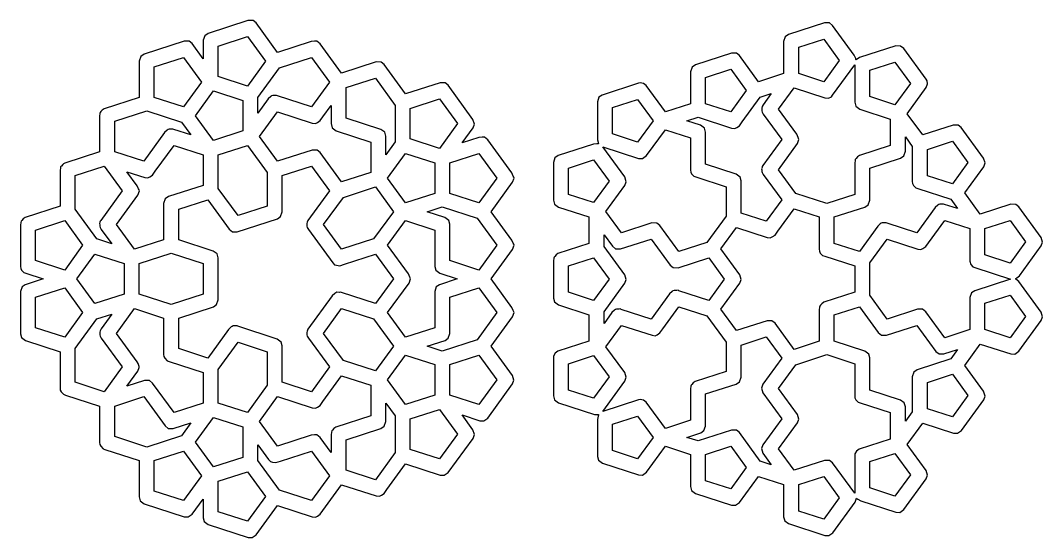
# Model space of a CAD drawing. Extents: x 12 to 226, y 10 to 229.
# Drawn here: x 11.5 to 225.6, y 120.7 to 229.1 of the extents above; entities that cross this region are included whole.
import ezdxf

# ---------------------------------------------------------------- set-up
doc = ezdxf.new("R2010")
doc.units = 0

msp = doc.modelspace()

# ---------------------------------------------------------------- linework, layer by layer
at = {"layer": 'Layer 1'}
for p, q in [((59.157039, 229.112642), (50.802002, 226.397565)), ((59.17153, 229.117364), (59.157039, 229.112642)), ((59.196665, 229.125601), (59.17153, 229.117364)), ((60.22407, 229.102283), (59.196665, 229.125601)), ((60.889227, 228.594306), (60.22407, 229.102283)), ((65.375253, 222.42053), (60.889227, 228.594306)), ((179.902489, 228.603629), (172.383577, 226.160371)), ((179.917445, 228.608474), (179.902489, 228.603629)), ((179.942607, 228.616668), (179.917445, 228.608474)), ((180.969007, 228.59231), (179.942607, 228.616668)), ((181.634679, 228.085804), (180.969007, 228.59231)), ((186.172045, 221.83966), (181.634679, 228.085804)), ((50.114272, 225.921631), (49.774161, 224.953004)), ((49.774161, 224.953004), (49.774161, 221.083684)), ((50.802002, 226.397565), (50.114272, 225.921631)), ((52.949157, 223.75742), (59.041284, 225.736624)), ((59.041284, 225.736624), (62.80694, 220.554518)), ((171.695844, 225.684436), (171.355733, 224.715293)), ((172.383577, 226.160371), (171.695844, 225.684436)), ((174.530729, 223.519708), (179.786733, 225.227612)), ((179.786733, 225.227612), (183.035109, 220.756573)), ((45.78975, 224.769305), (37.394568, 222.041247)), ((46.816123, 224.74599), (45.78975, 224.769305)), ((47.461489, 224.255365), (46.816123, 224.74599)), ((49.774161, 221.083684), (47.461489, 224.255365)), ((52.949157, 217.351617), (52.949157, 223.75742)), ((72.413488, 224.707249), (65.375253, 222.42053)), ((73.123148, 224.780928), (72.413488, 224.707249)), ((73.597227, 224.78789), (73.123148, 224.780928)), ((74.296661, 224.239022), (73.597227, 224.78789)), ((78.782171, 218.064213), (74.296661, 224.239022)), ((171.355733, 224.715293), (171.355733, 217.993438)), ((174.530729, 217.993438), (174.530729, 223.519708)), ((194.841937, 223.775626), (187.282907, 221.319301)), ((195.868337, 223.751269), (194.841937, 223.775626)), ((196.534009, 223.244763), (195.868337, 223.751269)), ((201.221031, 216.793204), (196.534009, 223.244763)), ((36.706838, 221.565312), (36.366727, 220.596686)), ((36.366727, 220.596686), (36.366727, 212.995299)), ((37.394568, 222.041247), (36.706838, 221.565312)), ((39.541723, 219.401102), (45.63385, 221.380307)), ((45.63385, 221.380307), (49.399506, 216.198201)), ((62.80694, 220.554518), (59.041284, 215.371895)), ((62.80694, 220.554518), (62.80694, 220.554518)), ((65.749391, 219.204216), (72.448718, 221.380308)), ((72.448718, 221.380308), (76.214374, 216.198201)), ((160.438911, 222.279623), (152.879881, 219.823297)), ((161.465313, 222.255265), (160.438911, 222.279623)), ((162.130986, 221.748759), (161.465313, 222.255265)), ((166.099731, 216.28605), (162.130986, 221.748759)), ((183.035109, 220.756573), (179.786733, 216.28605)), ((183.035109, 220.756573), (183.035109, 220.756573)), ((186.461493, 221.168498), (186.172045, 221.83966)), ((186.525052, 220.925203), (186.461493, 221.168498)), ((186.595137, 220.842864), (186.525052, 220.925203)), ((187.282907, 221.319301), (186.595137, 220.842864)), ((39.541723, 212.995299), (39.541723, 219.401102)), ((61.234944, 212.990133), (65.749391, 219.204216)), ((86.01202, 220.413569), (78.782171, 218.064213)), ((87.038422, 220.389212), (86.01202, 220.413569)), ((87.704095, 219.882705), (87.038422, 220.389212)), ((92.189602, 213.707896), (87.704095, 219.882705)), ((152.19215, 219.346846), (151.852039, 218.378219)), ((152.879881, 219.823297), (152.19215, 219.346846)), ((155.027035, 217.182635), (160.283037, 218.890539)), ((160.283037, 218.890539), (163.531415, 214.4195)), ((181.636214, 213.429647), (186.255063, 219.787642)), ((186.255063, 219.787642), (186.255063, 211.99898)), ((189.430059, 218.678666), (194.686064, 220.38657)), ((189.430059, 213.152395), (189.430059, 218.678666)), ((194.686064, 220.38657), (197.934439, 215.915531)), ((59.041284, 215.371895), (52.949157, 217.351617)), ((79.763506, 215.044784), (85.855633, 217.023989)), ((85.855633, 217.023989), (89.995944, 211.326153)), ((151.852039, 218.378219), (151.852039, 211.656365)), ((155.027035, 211.656365), (155.027035, 217.182635)), ((171.355733, 217.993438), (166.099731, 216.28605)), ((179.786733, 216.28605), (174.530729, 217.993438)), ((201.430245, 216.45368), (201.221031, 216.793204)), ((201.506894, 215.807131), (201.430245, 216.45368)), ((49.399506, 216.198201), (45.63385, 211.015577)), ((48.202165, 209.149545), (51.967821, 214.33165)), ((49.399506, 216.198201), (49.399506, 216.198201)), ((51.967821, 214.33165), (58.059948, 212.352445)), ((76.214374, 216.198201), (72.448718, 211.015577)), ((76.214374, 216.198201), (76.214374, 216.198201)), ((79.763506, 208.638981), (79.763506, 215.044784)), ((99.418938, 216.057252), (92.189602, 213.707896)), ((100.445856, 216.032895), (99.418938, 216.057252)), ((101.11101, 215.526389), (100.445856, 216.032895)), ((106.299596, 208.384531), (101.11101, 215.526389)), ((140.960374, 215.950744), (133.376187, 213.486224)), ((141.349025, 216.044953), (140.960374, 215.950744)), ((141.986422, 215.917607), (141.349025, 216.044953)), ((142.590084, 215.462845), (141.986422, 215.917607)), ((146.596034, 209.948976), (142.590084, 215.462845)), ((163.531415, 214.4195), (160.283037, 209.948977)), ((163.531415, 214.4195), (163.531415, 214.4195)), ((170.301018, 210.502948), (173.549396, 214.973987)), ((173.549396, 214.973987), (180.032195, 212.867142)), ((197.934439, 215.915531), (194.686064, 211.445009)), ((197.254379, 209.57843), (201.261364, 215.092816)), ((197.934439, 215.915531), (197.934439, 215.915531)), ((201.261364, 215.092816), (201.506894, 215.807131)), ((36.366727, 212.995299), (29.035442, 210.61876)), ((45.63385, 211.015577), (39.541723, 212.995299)), ((58.059948, 212.352445), (58.059948, 205.946643)), ((58.059948, 212.352445), (58.059948, 212.352445)), ((61.234944, 209.678711), (61.234944, 212.990133)), ((63.406662, 212.668129), (61.234944, 209.678711)), ((63.937786, 213.171468), (63.406662, 212.668129)), ((64.130129, 213.305639), (63.937786, 213.171468)), ((64.353317, 213.392981), (64.130129, 213.305639)), ((64.905951, 213.386004), (64.353317, 213.392981)), ((65.16118, 213.411418), (64.905951, 213.386004)), ((65.362336, 213.318277), (65.16118, 213.411418)), ((72.448718, 211.015577), (65.362336, 213.318277)), ((93.17094, 210.688465), (99.263067, 212.667671)), ((99.263067, 212.667671), (103.028723, 207.485566)), ((132.688457, 213.009773), (132.348343, 212.041146)), ((132.348343, 212.041146), (132.348343, 204.093011)), ((133.376187, 213.486224), (132.688457, 213.009773)), ((135.523339, 210.845561), (140.779344, 212.553466)), ((140.779344, 212.553466), (144.027719, 208.082426)), ((162.702067, 207.876967), (166.473867, 213.069197)), ((166.473867, 213.069197), (168.787418, 213.820571)), ((168.787418, 213.820571), (167.054708, 211.436224)), ((180.032195, 212.867142), (180.787519, 212.854916)), ((180.787519, 212.854916), (181.37847, 213.127324)), ((181.37847, 213.127324), (181.636214, 213.429647)), ((186.255063, 211.99898), (186.255063, 211.998979)), ((186.255063, 211.998979), (186.475204, 211.141667)), ((194.686064, 211.445009), (189.430059, 213.152395)), ((28.213183, 209.823331), (28.170337, 209.603777)), ((28.360699, 209.999067), (28.213183, 209.823331)), ((28.643795, 210.327711), (28.360699, 209.999067)), ((29.035442, 210.61876), (28.643795, 210.327711)), ((31.255417, 207.996135), (37.954225, 210.172745)), ((37.954225, 210.172745), (45.259714, 207.799248)), ((61.609599, 204.793236), (65.375255, 209.975343)), ((65.375255, 209.975343), (72.633201, 207.61735)), ((74.867763, 208.944083), (76.58851, 211.312728)), ((76.58851, 211.312728), (76.58851, 207.485577)), ((89.995944, 211.326153), (89.995944, 203.644461)), ((89.995944, 211.326153), (89.995944, 211.326153)), ((93.17094, 204.282665), (93.17094, 210.688465)), ((135.523339, 205.319293), (135.523339, 210.845561)), ((151.852039, 211.656365), (146.596034, 209.948976)), ((160.283037, 209.948977), (155.027035, 211.656365)), ((166.775304, 210.745607), (166.774624, 210.447655)), ((166.774624, 210.447655), (166.793639, 210.158287)), ((166.846312, 211.048399), (166.775304, 210.745607)), ((166.793639, 210.158287), (166.884709, 209.900037)), ((167.054708, 211.436224), (166.846312, 211.048399)), ((166.884709, 209.900037), (167.11692, 209.484054)), ((167.054708, 211.436224), (167.054708, 211.436224)), ((174.118522, 205.248983), (170.301018, 210.502948)), ((186.475204, 211.141667), (187.311545, 210.502146)), ((187.311545, 210.502146), (193.704728, 208.425042)), ((28.170337, 209.603777), (28.080421, 209.043711)), ((28.080421, 209.043711), (28.080421, 201.590326)), ((31.255417, 201.590334), (31.255417, 207.996135)), ((45.259714, 207.799248), (45.259714, 207.79924)), ((45.259714, 207.79924), (47.205846, 205.120856)), ((51.967821, 203.967438), (48.202165, 209.149545)), ((73.294658, 207.545521), (73.700907, 207.752123)), ((73.700907, 207.752123), (74.293523, 208.115491)), ((74.293523, 208.115491), (74.867763, 208.944083)), ((86.993329, 206.290059), (79.763506, 208.638981)), ((106.593945, 207.400947), (106.299596, 208.384531)), ((144.027719, 208.082426), (140.779344, 203.611904)), ((144.027719, 208.082426), (144.027719, 208.082426)), ((151.127018, 208.082426), (153.439537, 208.833802)), ((153.970553, 207.158737), (151.127018, 208.082426)), ((153.439537, 208.833802), (160.467523, 206.550223)), ((162.127845, 207.048361), (162.702067, 207.876967)), ((167.11692, 209.484054), (170.981081, 204.165875)), ((193.704728, 208.425042), (193.704728, 202.898771)), ((200.502754, 205.107909), (197.254379, 209.57843)), ((41.713436, 205.619484), (37.34806, 199.611129)), ((42.244838, 206.123054), (41.713436, 205.619484)), ((42.43742, 206.256994), (42.244838, 206.123054)), ((42.660612, 206.344332), (42.43742, 206.256994)), ((43.21273, 206.337348), (42.660612, 206.344332)), ((43.462653, 206.362301), (43.21273, 206.337348)), ((43.661878, 206.272205), (43.462653, 206.362301)), ((47.205846, 205.120856), (43.661878, 206.272205)), ((58.059948, 205.946643), (51.967821, 203.967438)), ((72.633201, 207.61735), (73.294658, 207.545521)), ((76.58851, 207.485577), (76.58851, 207.485566)), ((76.58851, 207.485566), (76.808651, 206.628254)), ((76.808651, 206.628254), (77.64499, 205.988733)), ((77.64499, 205.988733), (84.874816, 203.63981)), ((87.80897, 205.667016), (86.993329, 206.290059)), ((88.042642, 204.891558), (87.80897, 205.667016)), ((103.028723, 207.485566), (99.263067, 202.30346)), ((103.028723, 207.485566), (103.028723, 207.485566)), ((104.025042, 203.456855), (106.326613, 206.635987)), ((106.326613, 206.635987), (106.593945, 207.400947)), ((142.644911, 200.777943), (146.596034, 206.216409)), ((146.596034, 206.216409), (151.852039, 204.508505)), ((154.786193, 206.535697), (153.970553, 207.158737)), ((155.027035, 205.73477), (154.786193, 206.535697)), ((155.027035, 198.982218), (155.027035, 205.73477)), ((160.467523, 206.550223), (161.128981, 206.478391)), ((161.128981, 206.478391), (161.535227, 206.684999)), ((161.535227, 206.684999), (162.127845, 207.048361)), ((206.895966, 207.18493), (200.502754, 205.107909)), ((207.922368, 207.160562), (206.895966, 207.18493)), ((208.588038, 206.654058), (207.922368, 207.160562)), ((213.259346, 200.223783), (208.588038, 206.654058)), ((65.375255, 199.611132), (61.609599, 204.793236)), ((84.874816, 203.63981), (84.874816, 197.234007)), ((88.049812, 200.966074), (88.042642, 204.891558)), ((89.995944, 203.644461), (88.049812, 200.966074)), ((99.263067, 202.30346), (93.17094, 204.282665)), ((107.514141, 204.59017), (104.025042, 203.456855)), ((108.224811, 204.663597), (107.514141, 204.59017)), ((108.698263, 204.670185), (108.224811, 204.663597)), ((109.397316, 204.121424), (108.698263, 204.670185)), ((114.451957, 197.163693), (109.397316, 204.121424)), ((132.348343, 204.093011), (132.589201, 203.292105)), ((140.779344, 203.611904), (135.523339, 205.319293)), ((151.852039, 204.508505), (151.852039, 204.508489)), ((151.852039, 204.508489), (151.852039, 197.755939)), ((170.981081, 204.165875), (167.011301, 198.702649)), ((174.410314, 204.567025), (174.118522, 205.248983)), ((174.270281, 203.29151), (174.569397, 204.173553)), ((174.518979, 204.36732), (174.410314, 204.567025)), ((174.569397, 204.173553), (174.518979, 204.36732)), ((196.879724, 201.703184), (196.879724, 204.692972)), ((196.879724, 204.692972), (198.309091, 202.726168)), ((201.484087, 202.08797), (206.740092, 203.795872)), ((206.740092, 203.795872), (209.988468, 199.324834)), ((28.080421, 201.590326), (20.777508, 199.217696)), ((37.34806, 199.611129), (31.255417, 201.590334)), ((39.751596, 197.517664), (43.681516, 202.926677)), ((43.681516, 202.926677), (49.774161, 200.947472)), ((52.949157, 200.947472), (59.041284, 202.926677)), ((59.041284, 202.926677), (63.181076, 197.229356)), ((72.604591, 201.95997), (65.375255, 199.611132)), ((73.630991, 201.935602), (72.604591, 201.95997)), ((74.296663, 201.429095), (73.630991, 201.935602)), ((78.782173, 195.254802), (74.296663, 201.429095)), ((88.423948, 196.080592), (92.189605, 201.262696)), ((92.189605, 201.262696), (98.281731, 199.283493)), ((101.456727, 199.283493), (107.549373, 201.262696)), ((107.549373, 201.262696), (111.315029, 196.080592)), ((131.510742, 203.198104), (124.167976, 200.812078)), ((132.23766, 203.265504), (131.510742, 203.198104)), ((132.489302, 203.250584), (132.23766, 203.265504)), ((132.589201, 203.292105), (132.489302, 203.250584)), ((138.0909, 196.307278), (133.487807, 202.641948)), ((133.487807, 202.641948), (140.964346, 200.213161)), ((170.301018, 197.828803), (174.270281, 203.29151)), ((193.704728, 202.898771), (187.237938, 200.797977)), ((196.539613, 200.734556), (196.879724, 201.703184)), ((198.309091, 202.726171), (198.309091, 195.335933)), ((198.309091, 202.726168), (198.309091, 202.726171)), ((201.484087, 196.561699), (201.484087, 202.08797)), ((20.777508, 199.217696), (20.56183, 199.092091)), ((49.774161, 200.947472), (49.774161, 194.541669)), ((49.774161, 200.947472), (49.774161, 200.947472)), ((52.949157, 193.903981), (52.949157, 200.947472)), ((98.281731, 199.283493), (98.281731, 192.87769)), ((98.281731, 199.283493), (98.281731, 199.283493)), ((101.456727, 192.87769), (101.456727, 199.283493)), ((123.480243, 200.335628), (123.140132, 199.367)), ((123.140132, 199.367), (123.140132, 191.418866)), ((124.167976, 200.812078), (123.480243, 200.335628)), ((126.315128, 198.171417), (131.57113, 199.879321)), ((131.57113, 199.879321), (134.819509, 195.408281)), ((140.964346, 200.213161), (141.800804, 200.194217)), ((141.800804, 200.194217), (142.644911, 200.777943)), ((186.344981, 199.779068), (186.255063, 199.219001)), ((186.255063, 199.219001), (186.255063, 192.645146)), ((186.387827, 199.99862), (186.344981, 199.779068)), ((186.535344, 200.174357), (186.387827, 199.99862)), ((186.817455, 200.502406), (186.535344, 200.174357)), ((187.022165, 200.672424), (186.817455, 200.502406)), ((187.237938, 200.797977), (187.022165, 200.672424)), ((189.430059, 198.171414), (195.851883, 200.258106)), ((195.851883, 200.258106), (196.539613, 200.734556)), ((209.988468, 199.324834), (206.740092, 194.85431)), ((209.988468, 199.324834), (209.988468, 199.324834)), ((213.553692, 199.240199), (213.259346, 200.223783)), ((213.277152, 198.450434), (213.553692, 199.240199)), ((19.884033, 198.198805), (19.794632, 197.638736)), ((19.794632, 197.638736), (19.794632, 190.185351)), ((19.927413, 198.419075), (19.884033, 198.198805)), ((20.075365, 198.595667), (19.927413, 198.419075)), ((20.357179, 198.922427), (20.075365, 198.595667)), ((20.56183, 199.092091), (20.357179, 198.922427)), ((22.969628, 196.591139), (29.061754, 198.570344)), ((29.061754, 198.570344), (32.827413, 193.38824)), ((35.964325, 194.471353), (33.823732, 197.416942)), ((33.823732, 197.416942), (37.55898, 196.21124)), ((39.192786, 196.710019), (39.751596, 197.517664)), ((63.181076, 197.229356), (63.181076, 190.185352)), ((63.181076, 197.229356), (63.181076, 197.229356)), ((66.356072, 196.591131), (72.448718, 198.570855)), ((72.448718, 198.570855), (76.214374, 193.388748)), ((84.874816, 197.234007), (78.782173, 195.254802)), ((114.737519, 196.506141), (114.451957, 197.163693)), ((126.315128, 192.645146), (126.315128, 198.171417)), ((151.852039, 197.755939), (151.903823, 197.330855)), ((151.903823, 197.330855), (152.093405, 196.954504)), ((161.419728, 196.905196), (155.027035, 198.982218)), ((166.841944, 198.294998), (166.762857, 198.034371)), ((166.762857, 198.034371), (166.774624, 197.773508)), ((166.774624, 197.773508), (166.793639, 197.48414)), ((166.793639, 197.48414), (166.884709, 197.225892)), ((166.891769, 198.510158), (166.841944, 198.294998)), ((166.884709, 197.225892), (167.11692, 196.809909)), ((167.011301, 198.702649), (166.891769, 198.510158)), ((173.924048, 192.842032), (170.301018, 197.828803)), ((189.430059, 191.449558), (189.430059, 198.171414)), ((209.307891, 192.987724), (213.277152, 198.450434)), ((22.969628, 189.547651), (22.969628, 196.591139)), ((37.55898, 196.21124), (38.194003, 196.140536)), ((38.194003, 196.140536), (38.600665, 196.34781)), ((38.600665, 196.34781), (39.192786, 196.710019)), ((66.356072, 188.989746), (66.356072, 196.591131)), ((92.189605, 190.898485), (88.423948, 196.080592)), ((111.315029, 196.080592), (107.549373, 190.898485)), ((110.117169, 189.031925), (114.603711, 195.206218)), ((111.315029, 196.080592), (111.315029, 196.080592)), ((114.603711, 195.206218), (114.902854, 196.088251)), ((114.844962, 196.292337), (114.737519, 196.506141)), ((114.902854, 196.088251), (114.844962, 196.292337)), ((134.819509, 195.408281), (131.57113, 190.93776)), ((134.819509, 195.408281), (134.819509, 195.408281)), ((138.385249, 195.323691), (138.0909, 196.307278)), ((138.108709, 194.533927), (138.385249, 195.323691)), ((152.093405, 196.954504), (152.574991, 196.455244)), ((152.574991, 196.455244), (152.974292, 196.310644)), ((152.974292, 196.310644), (159.301704, 194.254866)), ((162.236861, 196.282035), (161.419728, 196.905196)), ((162.4767, 195.480629), (162.236861, 196.282035)), ((162.4767, 188.728595), (162.4767, 195.480629)), ((167.11692, 196.809909), (170.981081, 191.49173)), ((198.309091, 195.335933), (198.361331, 194.910801)), ((198.361331, 194.910801), (198.548999, 194.534101)), ((206.740092, 194.85431), (201.484087, 196.561699)), ((32.827413, 193.38824), (28.340353, 187.213428)), ((32.827413, 193.38824), (32.827413, 193.38824)), ((36.249903, 193.813811), (35.964325, 194.471353)), ((36.116095, 192.513889), (36.415241, 193.395921)), ((36.357349, 193.600007), (36.249903, 193.813811)), ((36.415241, 193.395921), (36.357349, 193.600007)), ((49.774161, 194.541669), (42.515697, 192.18316)), ((57.08895, 188.206147), (52.949157, 193.903981)), ((76.214374, 193.388769), (71.727832, 187.214476)), ((76.214374, 193.388748), (76.214374, 193.388769)), ((79.156825, 192.037935), (85.855633, 194.214543)), ((85.855633, 194.214543), (89.621289, 189.031921)), ((98.281731, 192.87769), (92.189605, 190.898485)), ((107.549373, 190.898485), (101.456727, 192.87769)), ((134.139448, 189.071219), (138.108709, 194.533927)), ((159.301704, 194.254866), (159.301704, 188.090907)), ((180.392896, 190.740354), (173.924048, 192.842032)), ((198.548999, 194.534101), (199.032046, 194.034725)), ((199.032046, 194.034725), (199.48167, 193.874284)), ((199.48167, 193.874284), (206.365437, 191.637457)), ((212.556783, 188.516687), (209.307891, 192.987724)), ((31.630072, 186.339596), (36.116095, 192.513889)), ((41.827966, 191.706709), (41.487855, 190.738082)), ((41.487855, 190.738082), (41.487855, 183.136694)), ((42.515697, 192.18316), (41.827966, 191.706709)), ((44.662851, 189.542486), (50.754978, 191.522208)), ((50.754978, 191.522208), (55.241004, 185.347399)), ((75.016514, 186.339582), (79.156825, 192.037935)), ((123.140132, 191.418866), (123.380972, 190.617939)), ((123.380972, 190.617939), (124.196612, 189.994896)), ((131.57113, 190.93776), (126.315128, 192.645146)), ((170.981081, 191.49173), (167.732702, 187.021206)), ((186.255063, 192.645146), (180.392896, 190.740354)), ((189.089948, 190.480933), (189.430059, 191.449558)), ((204.085668, 190.622853), (203.862181, 190.535544)), ((204.638335, 190.615365), (204.085668, 190.622853)), ((204.893295, 190.640753), (204.638335, 190.615365)), ((205.094201, 190.547603), (204.893295, 190.640753)), ((206.365437, 191.637457), (207.794289, 189.670137)), ((218.949994, 190.594224), (212.556783, 188.516687)), ((219.976396, 190.569856), (218.949994, 190.594224)), ((220.641553, 190.063349), (219.976396, 190.569856)), ((19.794632, 190.185351), (12.463347, 187.808811)), ((27.483559, 183.333568), (22.969628, 189.547651)), ((44.662851, 183.136683), (44.662851, 189.542486)), ((63.181076, 190.185352), (57.08895, 188.206147)), ((66.015961, 188.021118), (66.356072, 188.989746)), ((89.621289, 189.031921), (85.481497, 183.333568)), ((89.621289, 189.031921), (89.621289, 189.031921)), ((96.720588, 189.031921), (99.869229, 190.055113)), ((100.399758, 187.836498), (96.720588, 189.031921)), ((99.869229, 190.055113), (107.174718, 187.681619)), ((114.451946, 183.066375), (110.117169, 189.031925)), ((124.196612, 189.994896), (130.589797, 187.91779)), ((137.387824, 184.600695), (134.139448, 189.071219)), ((167.732702, 187.021206), (162.4767, 188.728595)), ((170.151811, 184.949151), (173.549396, 189.62519)), ((173.549396, 189.62519), (178.805398, 187.917801)), ((181.980394, 187.917788), (188.402217, 190.00448)), ((188.402217, 190.00448), (189.089948, 190.480933)), ((203.138517, 189.897448), (199.289911, 184.600674)), ((203.669651, 190.401299), (203.138517, 189.897448)), ((203.862181, 190.535544), (203.669651, 190.401299)), ((207.794289, 189.670137), (205.094201, 190.547603)), ((225.313374, 183.633075), (220.641553, 190.063349)), ((11.598244, 186.793831), (11.508327, 186.233762)), ((11.64109, 187.013382), (11.598244, 186.793831)), ((11.788606, 187.189118), (11.64109, 187.013382)), ((12.0717, 187.517762), (11.788606, 187.189118)), ((12.463347, 187.808811), (12.0717, 187.517762)), ((14.683323, 185.18618), (20.77545, 187.165901)), ((20.77545, 187.165901), (24.541107, 181.983279)), ((28.170996, 186.805778), (28.091909, 186.545152)), ((28.091909, 186.545152), (28.103676, 186.28429)), ((28.103676, 186.28429), (28.122691, 185.994921)), ((28.220821, 187.020939), (28.170996, 186.805778)), ((28.340353, 187.213428), (28.220821, 187.020939)), ((35.395729, 181.157489), (31.630072, 186.339596)), ((56.93256, 184.816523), (65.328231, 187.544668)), ((65.328231, 187.544668), (66.015961, 188.021118)), ((71.557904, 186.805277), (71.478855, 186.544894)), ((71.478855, 186.544894), (71.490636, 186.284303)), ((71.490636, 186.284303), (71.509021, 185.995241)), ((71.607877, 187.021201), (71.557904, 186.805277)), ((71.727832, 187.214476), (71.607877, 187.021201)), ((78.782173, 181.157476), (75.016514, 186.339582)), ((88.423948, 181.983279), (92.189605, 187.165901)), ((92.189605, 187.165901), (98.281731, 185.18618)), ((101.216891, 187.213333), (100.399758, 187.836498)), ((101.456727, 186.41193), (101.216891, 187.213333)), ((101.456727, 178.780364), (101.456727, 186.41193)), ((107.174718, 187.681619), (111.315029, 181.983266)), ((107.174718, 187.681619), (107.174718, 187.681619)), ((130.589797, 187.91779), (130.589797, 182.391522)), ((143.781035, 186.677717), (137.387824, 184.600695)), ((144.807437, 186.653349), (143.781035, 186.677717)), ((145.473107, 186.146844), (144.807437, 186.653349)), ((159.301704, 188.090907), (155.304538, 182.588409)), ((178.805398, 187.917801), (178.805398, 187.917791)), ((178.805398, 187.917791), (178.805398, 181.165241)), ((181.980394, 182.39152), (181.980394, 187.917788)), ((191.616411, 186.484473), (191.085004, 185.980906)), ((191.808478, 186.618407), (191.616411, 186.484473)), ((192.031151, 186.705752), (191.808478, 186.618407)), ((192.583785, 186.698767), (192.031151, 186.705752)), ((192.839014, 186.724182), (192.583785, 186.698767)), ((193.04017, 186.631039), (192.839014, 186.724182)), ((199.289911, 184.600674), (193.04017, 186.631039)), ((201.709533, 182.528629), (205.107118, 187.204668)), ((205.107118, 187.204668), (210.362606, 185.497282)), ((213.537602, 185.497272), (218.793605, 187.204658)), ((218.793605, 187.204658), (222.042499, 182.734136)), ((11.508327, 186.233762), (11.508327, 177.554095)), ((14.683323, 178.780377), (14.683323, 185.18618)), ((28.122691, 185.994921), (28.213761, 185.736672)), ((28.213761, 185.736672), (28.445972, 185.320689)), ((28.445972, 185.320689), (30.633235, 182.310377)), ((55.241004, 185.347399), (55.906158, 184.840892)), ((55.906158, 184.840892), (56.93256, 184.816523)), ((71.509021, 185.995241), (71.599811, 185.737296)), ((71.599811, 185.737296), (71.83293, 185.321216)), ((71.83293, 185.321216), (76.934225, 178.29927)), ((98.281731, 185.18618), (98.281731, 177.554096)), ((98.281731, 185.18618), (98.281731, 185.18618)), ((133.764793, 181.753348), (133.764793, 184.185755)), ((133.764793, 184.185755), (135.497502, 181.801407)), ((149.441852, 180.684134), (145.473107, 186.146844)), ((158.246989, 181.238115), (161.495365, 185.708636)), ((161.495365, 185.708636), (167.917188, 183.622463)), ((169.57751, 184.120601), (170.151811, 184.949151)), ((191.085004, 185.980906), (187.236399, 180.684131)), ((210.362606, 185.497282), (210.362606, 185.497272)), ((210.362606, 185.497272), (210.362606, 178.68064)), ((213.537602, 179.971001), (213.537602, 185.497272)), ((30.633235, 182.310377), (27.483559, 183.333568)), ((41.487855, 183.136694), (35.395729, 181.157489)), ((51.892674, 180.78776), (44.662851, 183.136683)), ((85.481497, 183.333568), (78.782173, 181.157476)), ((114.737519, 182.408828), (114.451946, 183.066375)), ((114.603711, 181.108905), (114.902854, 181.990938)), ((114.844962, 182.195024), (114.737519, 182.408828)), ((114.902854, 181.990938), (114.844962, 182.195024)), ((130.589797, 182.391522), (124.095153, 180.286798)), ((137.232439, 181.211697), (143.624643, 183.288633)), ((143.624643, 183.288633), (147.593907, 177.826442)), ((155.304538, 182.588409), (149.441852, 180.684134)), ((167.917188, 183.622463), (168.578646, 183.550634)), ((168.578646, 183.550634), (168.984892, 183.757239)), ((168.984892, 183.757239), (169.57751, 184.120601)), ((187.236399, 180.684131), (181.980394, 182.39152)), ((189.430059, 178.301863), (193.053089, 183.288117)), ((193.053089, 183.288117), (199.474913, 181.201941)), ((201.135235, 181.700082), (201.709533, 182.528629)), ((222.042499, 182.734136), (218.793605, 178.263096)), ((222.042499, 182.734136), (222.042499, 182.734136)), ((225.607723, 182.64949), (225.313374, 183.633075)), ((225.331181, 181.859726), (225.607723, 182.64949)), ((24.541107, 181.983279), (20.77545, 176.801172)), ((23.343765, 174.934621), (27.109423, 180.117244)), ((24.541107, 181.983279), (24.541107, 181.983279)), ((27.109423, 180.117244), (33.20155, 178.137523)), ((36.376546, 178.137523), (43.075353, 180.31413)), ((43.075353, 180.31413), (49.774161, 178.137523)), ((52.708315, 180.16472), (51.892674, 180.78776)), ((52.949157, 179.363793), (52.708315, 180.16472)), ((79.421321, 178.026742), (85.855633, 180.117244)), ((85.855633, 180.117244), (89.621289, 174.93514)), ((92.758728, 176.017726), (88.423948, 181.983279)), ((111.315029, 181.983266), (107.549373, 176.801159)), ((110.117169, 174.934612), (114.603711, 181.108905)), ((123.703506, 179.995749), (123.42041, 179.667105)), ((124.095153, 180.286798), (123.703506, 179.995749)), ((138.0909, 175.800048), (133.764793, 181.753348)), ((135.497502, 181.801407), (135.497502, 181.801378)), ((135.497502, 181.801378), (136.178597, 181.236038)), ((136.178597, 181.236038), (137.232439, 181.211697)), ((162.198444, 175.80003), (158.246989, 181.238115)), ((178.805398, 181.165241), (178.857185, 180.740157)), ((178.857185, 180.740157), (179.045306, 180.363922)), ((179.045306, 180.363922), (179.527834, 179.86558)), ((179.527834, 179.86558), (180.003141, 179.695419)), ((199.474913, 181.201941), (200.138437, 181.129594)), ((200.138437, 181.129594), (200.542616, 181.336715)), ((200.542616, 181.336715), (201.135235, 181.700082)), ((218.793605, 178.263096), (213.537602, 179.971001)), ((220.792791, 175.613575), (225.331181, 181.859726)), ((20.77545, 176.801172), (14.683323, 178.780377)), ((33.20155, 178.137523), (33.20155, 171.731719)), ((33.20155, 178.137523), (33.20155, 178.137523)), ((36.376546, 171.731719), (36.376546, 178.137523)), ((49.774161, 178.137523), (49.774161, 171.731719)), ((49.774161, 178.137523), (49.774161, 178.137523)), ((52.949157, 170.536124), (52.949157, 179.363793)), ((76.934225, 178.29927), (77.311462, 177.917382)), ((77.311462, 177.917382), (77.745026, 177.78664)), ((77.745026, 177.78664), (78.440017, 177.699111)), ((78.440017, 177.699111), (79.421321, 178.026742)), ((107.549373, 176.801159), (101.456727, 178.780364)), ((123.230048, 179.271818), (123.140132, 178.711749)), ((123.140132, 178.711749), (123.140132, 170.911614)), ((123.272894, 179.491369), (123.230048, 179.271818)), ((123.42041, 179.667105), (123.272894, 179.491369)), ((126.315128, 177.664168), (131.57113, 179.371553)), ((131.57113, 179.371553), (134.819509, 174.901032)), ((147.593907, 177.826442), (148.259063, 177.318464)), ((149.285952, 177.295154), (155.678674, 179.372091)), ((155.678674, 179.372091), (158.927568, 174.901051)), ((180.003141, 179.695419), (186.255063, 177.664168)), ((189.430059, 171.499704), (189.430059, 178.301863)), ((210.362606, 178.68064), (210.583851, 177.958834)), ((210.583851, 177.958834), (211.02689, 177.480042)), ((11.508327, 177.554095), (11.560112, 177.129013)), ((11.560112, 177.129013), (11.748234, 176.752779)), ((11.748234, 176.752779), (12.231279, 176.253402)), ((12.231279, 176.253402), (12.63058, 176.1088)), ((12.63058, 176.1088), (16.244466, 174.93462)), ((93.050526, 175.335771), (92.758728, 176.017726)), ((98.281731, 177.554096), (98.522642, 176.75274)), ((98.522642, 176.75274), (99.338703, 176.13056)), ((99.338703, 176.13056), (103.018389, 174.934621)), ((126.315128, 172.137897), (126.315128, 177.664168)), ((138.385249, 174.816461), (138.0909, 175.800048)), ((148.259063, 177.318464), (149.285952, 177.295154)), ((162.49279, 174.816442), (162.198444, 175.80003)), ((186.255063, 177.664168), (186.255063, 172.137897)), ((211.02689, 177.480042), (211.394935, 177.328862)), ((211.394935, 177.328862), (218.866984, 174.901032)), ((220.244575, 175.131478), (220.792791, 175.613575)), ((12.514098, 173.714937), (11.848439, 173.253076)), ((16.244466, 174.93462), (12.514098, 173.714937)), ((27.109423, 169.752514), (23.343765, 174.934621)), ((89.621289, 174.93514), (85.855633, 169.752514)), ((88.423948, 167.885966), (92.91049, 174.060775)), ((92.91049, 174.060775), (93.209609, 174.942299)), ((93.159189, 175.136066), (93.050526, 175.335771)), ((93.209609, 174.942299), (93.159189, 175.136066)), ((99.287475, 173.714983), (98.621845, 173.253593)), ((103.018389, 174.934621), (99.287475, 173.714983)), ((114.451946, 168.969062), (110.117169, 174.934612)), ((134.819509, 174.901032), (131.57113, 170.429992)), ((133.764793, 168.048258), (138.108709, 174.026696)), ((134.819509, 174.901032), (134.819509, 174.901032)), ((138.108709, 174.026696), (138.385249, 174.816461)), ((158.927568, 174.901051), (155.678674, 170.430527)), ((158.246989, 168.56397), (162.21625, 174.026678)), ((162.21625, 174.026678), (162.49279, 174.816442)), ((218.866984, 174.901032), (211.390964, 172.471726)), ((219.976396, 174.903675), (220.032629, 174.995878)), ((220.641553, 174.397141), (219.976396, 174.903675)), ((220.032629, 174.995878), (220.244575, 175.131478)), ((225.313374, 167.966869), (220.641553, 174.397141)), ((11.848439, 173.253076), (11.508327, 172.284451)), ((11.508327, 172.284451), (11.508327, 163.457301)), ((14.683323, 171.088867), (20.77545, 173.068588)), ((20.77545, 173.068588), (24.541107, 167.885966)), ((33.20155, 171.731719), (27.109423, 169.752514)), ((43.075353, 169.555627), (36.376546, 171.731719)), ((49.774161, 171.731719), (43.075353, 169.555627)), ((76.814091, 171.404541), (71.727832, 164.404517)), ((77.345495, 171.90863), (76.814091, 171.404541)), ((77.538007, 172.04264), (77.345495, 171.90863)), ((77.76124, 172.129949), (77.538007, 172.04264)), ((78.313904, 172.122461), (77.76124, 172.129949)), ((78.56368, 172.148327), (78.313904, 172.122461)), ((78.762536, 172.057799), (78.56368, 172.148327)), ((85.855633, 169.752514), (78.762536, 172.057799)), ((98.621845, 173.253593), (98.281731, 172.284452)), ((98.281731, 172.284452), (98.281731, 164.683064)), ((101.456727, 171.088867), (107.549373, 173.068588)), ((107.549373, 173.068588), (111.315029, 167.885966)), ((131.57113, 170.429992), (126.315128, 172.137897)), ((147.473762, 171.810758), (143.624643, 166.513979)), ((148.004386, 172.314604), (147.473762, 171.810758)), ((148.196915, 172.448847), (148.004386, 172.314604)), ((148.420403, 172.536155), (148.196915, 172.448847)), ((149.00002, 172.527556), (148.420403, 172.536155)), ((149.245769, 172.556818), (149.00002, 172.527556)), ((149.434618, 172.458825), (149.245769, 172.556818)), ((155.678674, 170.430527), (149.434618, 172.458825)), ((186.255063, 172.137897), (179.760418, 170.033173)), ((193.053089, 166.513452), (189.430059, 171.499704)), ((210.702717, 171.995276), (210.362606, 171.026648)), ((211.390964, 172.471726), (210.702717, 171.995276)), ((213.537602, 169.831064), (218.793605, 171.538449)), ((218.793605, 171.538449), (222.042499, 167.067928)), ((14.683323, 164.683064), (14.683323, 171.088867)), ((51.921313, 169.091565), (52.609043, 169.567499)), ((52.609043, 169.567499), (52.949157, 170.536124)), ((101.456727, 163.48748), (101.456727, 171.088867)), ((123.140132, 170.911614), (123.380972, 170.110687)), ((123.380972, 170.110687), (124.196612, 169.487647)), ((124.196612, 169.487647), (130.589797, 167.410541)), ((178.938161, 169.237746), (178.895314, 169.018193)), ((179.085678, 169.413483), (178.938161, 169.237746)), ((179.368772, 169.742127), (179.085678, 169.413483)), ((179.760418, 170.033173), (179.368772, 169.742127)), ((210.362606, 171.026648), (210.362606, 164.304793)), ((213.537602, 164.304793), (213.537602, 169.831064)), ((24.541107, 167.885966), (20.77545, 162.703859)), ((24.541107, 167.885966), (24.541107, 167.885966)), ((27.483559, 166.535661), (30.633235, 167.558854)), ((30.633235, 167.558854), (28.38376, 164.462923)), ((31.630072, 163.529638), (35.395729, 168.712261)), ((35.395729, 168.712261), (41.487855, 166.73254)), ((44.662851, 166.732537), (51.921313, 169.091565)), ((75.016514, 163.529646), (78.782173, 168.712269)), ((78.782173, 168.712269), (85.481497, 166.535661)), ((92.189605, 162.703859), (88.423948, 167.885966)), ((111.315029, 167.885966), (107.174718, 162.188129)), ((110.117685, 160.837299), (114.603711, 167.012108)), ((111.315029, 167.885966), (111.315029, 167.885966)), ((114.73038, 168.336992), (114.451946, 168.969062)), ((114.603711, 167.012108), (114.912244, 167.918879)), ((114.912244, 167.918879), (114.73038, 168.336992)), ((130.589797, 167.410541), (130.589797, 161.88427)), ((133.764793, 165.616368), (133.764793, 168.048258)), ((135.419742, 167.894208), (133.764793, 165.616368)), ((135.951146, 168.397778), (135.419742, 167.894208)), ((136.143727, 168.531716), (135.951146, 168.397778)), ((136.366917, 168.619054), (136.143727, 168.531716)), ((136.919036, 168.612069), (136.366917, 168.619054)), ((137.174, 168.637498), (136.919036, 168.612069)), ((137.374904, 168.544344), (137.174, 168.637498)), ((143.624643, 166.513979), (137.374904, 168.544344)), ((146.044268, 164.441892), (149.441852, 169.11793)), ((149.441852, 169.11793), (155.304538, 167.213655)), ((155.304538, 167.213655), (159.301704, 161.711157)), ((155.304538, 167.213655), (155.304538, 167.213655)), ((161.495365, 164.09293), (158.246989, 168.56397)), ((178.895314, 169.018193), (178.805398, 168.458127)), ((178.805398, 168.458127), (178.805398, 161.884271)), ((181.980396, 167.410523), (187.236401, 169.117912)), ((181.980396, 161.884252), (181.980396, 167.410523)), ((187.236401, 169.117912), (191.162771, 163.714114)), ((199.446301, 168.59099), (193.053089, 166.513452)), ((200.472703, 168.566621), (199.446301, 168.59099)), ((201.138373, 168.060114), (200.472703, 168.566621)), ((205.107118, 162.596888), (201.138373, 168.060114)), ((222.042499, 167.067928), (218.793605, 162.597407)), ((222.042499, 167.067928), (222.042499, 167.067928)), ((225.607723, 166.983282), (225.313374, 167.966869)), ((22.969628, 160.322096), (27.483559, 166.535661)), ((41.487855, 166.732548), (41.487855, 159.100982)), ((41.487855, 166.73254), (41.487855, 166.732548)), ((44.662851, 160.326734), (44.662851, 166.732537)), ((55.652272, 164.859972), (55.120862, 164.355891)), ((55.844526, 164.993982), (55.652272, 164.859972)), ((56.0675, 165.081291), (55.844526, 164.993982)), ((56.647117, 165.072692), (56.0675, 165.081291)), ((56.888923, 165.101511), (56.647117, 165.072692)), ((57.076549, 165.00603), (56.888923, 165.101511)), ((65.299103, 162.334215), (57.076549, 165.00603)), ((85.481497, 166.535661), (89.621289, 160.837308)), ((85.481497, 166.535661), (85.481497, 166.535661)), ((134.139448, 160.730856), (137.387824, 165.201377)), ((137.387824, 165.201377), (143.809645, 163.115204)), ((167.888576, 166.170468), (161.495365, 164.09293)), ((168.914978, 166.1461), (167.888576, 166.170468)), ((169.580651, 165.639593), (168.914978, 166.1461)), ((173.549396, 160.176366), (169.580651, 165.639593)), ((192.896699, 163.124348), (199.289911, 165.201369)), ((199.289911, 165.201369), (203.258656, 159.738661)), ((220.659171, 159.763381), (225.331181, 166.193517)), ((225.331181, 166.193517), (225.607723, 166.983282)), ((11.508327, 163.457301), (11.748165, 162.655895)), ((20.77545, 162.703859), (14.683323, 164.683064)), ((28.104492, 163.772521), (28.103676, 163.474354)), ((28.103676, 163.474354), (28.122701, 163.185261)), ((28.175364, 164.075613), (28.104492, 163.772521)), ((28.122701, 163.185261), (28.213761, 162.927254)), ((28.38376, 164.462923), (28.175364, 164.075613)), ((28.213761, 162.927254), (28.445974, 162.511272)), ((28.38376, 164.462923), (28.38376, 164.462923)), ((35.964341, 157.564093), (31.630072, 163.529638)), ((55.120862, 164.355891), (50.754978, 158.347532)), ((71.557904, 163.995318), (71.478661, 163.735264)), ((71.478661, 163.735264), (71.490636, 163.474859)), ((71.490636, 163.474859), (71.509021, 163.185534)), ((71.509021, 163.185534), (71.599811, 162.927336)), ((71.607877, 164.211241), (71.557904, 163.995318)), ((71.599811, 162.927336), (71.832935, 162.511261)), ((71.727832, 164.404517), (71.607877, 164.211241)), ((79.156825, 157.831812), (75.016514, 163.529646)), ((98.281731, 164.683064), (92.189605, 162.703859)), ((101.116616, 162.518852), (101.456727, 163.48748)), ((143.809645, 163.115204), (144.475238, 163.041306)), ((144.475238, 163.041306), (144.877867, 163.249977)), ((144.877867, 163.249977), (145.469969, 163.613342)), ((145.469969, 163.613342), (146.044268, 164.441892)), ((162.4767, 161.07348), (167.732702, 162.780869)), ((167.732702, 162.780869), (170.981081, 158.310345)), ((191.162768, 163.714132), (191.843863, 163.149827)), ((191.162771, 163.714114), (191.162768, 163.714132)), ((191.843863, 163.149827), (192.896699, 163.124348)), ((210.362606, 164.304793), (205.107118, 162.596888)), ((218.793605, 162.597407), (213.537602, 164.304793)), ((11.748165, 162.655895), (12.565297, 162.03273)), ((12.565297, 162.03273), (19.794632, 159.683892)), ((28.445974, 162.511272), (32.827413, 156.481507)), ((52.949157, 155.965777), (57.08895, 161.663614)), ((57.08895, 161.663614), (63.181076, 159.684409)), ((66.116167, 161.711996), (65.299103, 162.334215)), ((66.356072, 160.910161), (66.116167, 161.711996)), ((66.356072, 153.278595), (66.356072, 160.910161)), ((71.832935, 162.511261), (76.214374, 156.481497)), ((89.621289, 160.837308), (85.855633, 155.655201)), ((96.720588, 160.837308), (100.450986, 162.057464)), ((99.869229, 159.814634), (96.720588, 160.837308)), ((107.174718, 162.188129), (99.869229, 159.814634)), ((100.450986, 162.057464), (101.116616, 162.518852)), ((114.585902, 154.687628), (110.117685, 160.837299)), ((130.589797, 161.88427), (124.106998, 159.777425)), ((138.0909, 155.292252), (134.139448, 160.730856)), ((159.301704, 161.711157), (159.301704, 155.547198)), ((162.4767, 154.351625), (162.4767, 161.07348)), ((178.805398, 161.884271), (173.549396, 160.176366)), ((188.373582, 159.807149), (181.980396, 161.884252)), ((209.307891, 156.814251), (212.556783, 161.284775)), ((212.556783, 161.284775), (218.979122, 159.198599)), ((19.794632, 159.683892), (19.794632, 152.052326)), ((22.969628, 153.278606), (22.969628, 160.322096)), ((41.487855, 159.100982), (41.539552, 158.676866)), ((41.539552, 158.676866), (41.727761, 158.299147)), ((50.754978, 158.347532), (44.662851, 160.326734)), ((63.181076, 159.684409), (63.181076, 152.640402)), ((63.181076, 159.684409), (63.181076, 159.684409)), ((88.423948, 153.789169), (92.189605, 158.971276)), ((92.189605, 158.971276), (98.281731, 156.99207)), ((101.456727, 156.99207), (107.549373, 158.971276)), ((107.549373, 158.971276), (111.315029, 153.789169)), ((123.170443, 158.776647), (123.140132, 158.378961)), ((123.488556, 159.344366), (123.170443, 158.776647)), ((124.106998, 159.777425), (123.488556, 159.344366)), ((126.315128, 157.156919), (131.57113, 158.864305)), ((131.57113, 158.864305), (134.819509, 154.393783)), ((173.924048, 156.960021), (180.392896, 159.061181)), ((180.392896, 159.061181), (186.255063, 157.156908)), ((189.189222, 159.184106), (188.373582, 159.807149)), ((189.430062, 158.383179), (189.189222, 159.184106)), ((203.258656, 159.738661), (203.924326, 159.232154)), ((203.924326, 159.232154), (204.950728, 159.207786)), ((204.950728, 159.207786), (207.794289, 160.131909)), ((207.794289, 160.131909), (206.365437, 158.164588)), ((218.979122, 159.198599), (219.815064, 159.179655)), ((219.815064, 159.179655), (220.659171, 159.763381)), ((32.827413, 156.481507), (29.061754, 151.298884)), ((36.16666, 157.206879), (35.964341, 157.564093)), ((36.125303, 155.631939), (36.392611, 156.397409)), ((36.277951, 156.805669), (36.16666, 157.206879)), ((36.407154, 156.611913), (36.277951, 156.805669)), ((36.392611, 156.397409), (36.407154, 156.611913)), ((41.727761, 158.299147), (42.210807, 157.799771)), ((42.210807, 157.799771), (42.660434, 157.639336)), ((42.660434, 157.639336), (49.774161, 155.328092)), ((76.214374, 156.481497), (72.448718, 151.298874)), ((85.855633, 155.655201), (79.156825, 157.831812)), ((98.281731, 156.99207), (98.281731, 150.586267)), ((98.281731, 156.99207), (98.281731, 156.99207)), ((101.456727, 150.586267), (101.456727, 156.99207)), ((123.140132, 158.378961), (123.140132, 150.404366)), ((126.315128, 151.630648), (126.315128, 157.156919)), ((170.981081, 158.310334), (167.011817, 152.847626)), ((170.301018, 151.973251), (173.924048, 156.960021)), ((170.981081, 158.310345), (170.981081, 158.310334)), ((186.255063, 157.156919), (186.255063, 150.404366)), ((186.255063, 157.156908), (186.255063, 157.156919)), ((189.430062, 151.630629), (189.430062, 158.383179)), ((206.365437, 158.164588), (199.336935, 155.88101)), ((213.259346, 151.376166), (209.307891, 156.814251)), ((33.823732, 152.451776), (36.125303, 155.631939)), ((49.774161, 155.328092), (49.774161, 148.922289)), ((52.949157, 148.922289), (52.949157, 155.965777)), ((74.883355, 149.248758), (78.782173, 154.614959)), ((78.782173, 154.614959), (84.874816, 152.635754)), ((114.880251, 153.70456), (114.585902, 154.687628)), ((134.819509, 154.393783), (131.57113, 149.922743)), ((134.819509, 154.393783), (134.819509, 154.393783)), ((138.385249, 154.309183), (138.0909, 155.292252)), ((138.108709, 153.519418), (138.385249, 154.309183)), ((159.301704, 155.547198), (152.808086, 153.442541)), ((162.136587, 153.382999), (162.4767, 154.351625)), ((198.649205, 155.404559), (198.309091, 154.435931)), ((198.309091, 154.435931), (198.309091, 147.075873)), ((199.336935, 155.88101), (198.649205, 155.404559)), ((201.484087, 153.240365), (206.740092, 154.947754)), ((206.740092, 154.947754), (209.988468, 150.47723)), ((19.794632, 152.052326), (19.84687, 151.627191)), ((29.061754, 151.298884), (22.969628, 153.278606)), ((37.503447, 153.64763), (33.823732, 152.451776)), ((38.530333, 153.62432), (37.503447, 153.64763)), ((39.196008, 153.116342), (38.530333, 153.62432)), ((43.681516, 146.942568), (39.196008, 153.116342)), ((63.181076, 152.640402), (59.041284, 146.942568)), ((72.448718, 151.298874), (66.356072, 153.278595)), ((84.874816, 152.635754), (84.874816, 152.635751)), ((84.874816, 152.635751), (84.874816, 146.22995)), ((92.189605, 148.606546), (88.423948, 153.789169)), ((111.315029, 153.789169), (107.549373, 148.606546)), ((109.414937, 145.773076), (114.603711, 152.914795)), ((111.315029, 153.789169), (111.315029, 153.789169)), ((114.603711, 152.914795), (114.880251, 153.70456)), ((133.487291, 147.159092), (138.108709, 153.519418)), ((151.941955, 152.427498), (151.852039, 151.867428)), ((151.98438, 152.64704), (151.941955, 152.427498)), ((152.132227, 152.8223), (151.98438, 152.64704)), ((152.414326, 153.150476), (152.132227, 152.8223)), ((152.808086, 153.442541), (152.414326, 153.150476)), ((155.027035, 150.819854), (161.448856, 152.906546)), ((161.448856, 152.906546), (162.136587, 153.382999)), ((167.011817, 152.847626), (166.735277, 152.057862)), ((166.735277, 152.057862), (167.029626, 151.074275)), ((201.484087, 147.714094), (201.484087, 153.240365)), ((19.84687, 151.627191), (20.034539, 151.250491)), ((20.034539, 151.250491), (20.517585, 150.751115)), ((20.517585, 150.751115), (20.96721, 150.590672)), ((20.96721, 150.590672), (28.080421, 148.278917)), ((31.255417, 148.279426), (37.34806, 150.258631)), ((37.34806, 150.258631), (41.791194, 144.14325)), ((61.609599, 145.076535), (65.375255, 150.258642)), ((65.375255, 150.258642), (72.633201, 147.900649)), ((98.281731, 150.586267), (92.189605, 148.606546)), ((107.549373, 148.606546), (101.456727, 150.586267)), ((123.140132, 150.404366), (123.380972, 149.603438)), ((131.57113, 149.922743), (126.315128, 151.630648)), ((151.852039, 151.867428), (151.852039, 145.293573)), ((155.027035, 144.097999), (155.027035, 150.819854)), ((167.029626, 151.074275), (170.981081, 145.636189)), ((174.252472, 146.534647), (170.301018, 151.973251)), ((186.255063, 150.404366), (186.30676, 149.98025)), ((186.30676, 149.98025), (186.496429, 149.602934)), ((195.822757, 149.553608), (189.430062, 151.630629)), ((209.988468, 150.47723), (206.740092, 146.00619)), ((209.988468, 150.47723), (209.988468, 150.47723)), ((213.553692, 150.392578), (213.259346, 151.376166)), ((213.277152, 149.602814), (213.553692, 150.392578)), ((28.080421, 148.278917), (28.080421, 140.647352)), ((31.255417, 141.873623), (31.255417, 148.279426)), ((49.774161, 148.922289), (43.681516, 146.942568)), ((59.041284, 146.942568), (52.949157, 148.922289)), ((72.633201, 147.900649), (73.293624, 147.827786)), ((73.293624, 147.827786), (73.70132, 148.035579)), ((73.70132, 148.035579), (74.294425, 148.398322)), ((74.294425, 148.398322), (74.883355, 149.248758)), ((88.049812, 145.034366), (88.049812, 148.903167)), ((88.049812, 148.903167), (89.995944, 146.224783)), ((123.380972, 149.603438), (124.196612, 148.980398)), ((124.196612, 148.980398), (131.755616, 146.524505)), ((140.959326, 149.586966), (133.487291, 147.159092)), ((141.3472, 149.681573), (140.959326, 149.586966)), ((141.98694, 149.554367), (141.3472, 149.681573)), ((142.589568, 149.099538), (141.98694, 149.554367)), ((146.596034, 143.585671), (142.589568, 149.099538)), ((186.496429, 149.602934), (186.978015, 149.103155)), ((186.978015, 149.103155), (187.427642, 148.94272)), ((187.427642, 148.94272), (193.704728, 146.903293)), ((196.63989, 148.930443), (195.822757, 149.553608)), ((196.872607, 148.154519), (196.63989, 148.930443)), ((196.879724, 145.109071), (196.872607, 148.154519)), ((208.605659, 143.17268), (213.277152, 149.602814)), ((48.202165, 140.720216), (51.967821, 145.902323)), ((51.967821, 145.902323), (58.059948, 143.923117)), ((84.874816, 146.22995), (77.570896, 143.855987)), ((89.995944, 146.224783), (89.995944, 138.543089)), ((89.995944, 146.224783), (89.995944, 146.224783)), ((93.17094, 145.587096), (99.263067, 147.566301)), ((99.263067, 147.566301), (103.028723, 142.384194)), ((106.299596, 143.282656), (104.025042, 146.413396)), ((104.025042, 146.413396), (107.760288, 145.20717)), ((108.570277, 145.188887), (109.414937, 145.773076)), ((131.755616, 146.524505), (132.592005, 146.505137)), ((132.50881, 146.163293), (132.348343, 145.450978)), ((132.600675, 146.397919), (132.50881, 146.163293)), ((132.592005, 146.505137), (132.600675, 146.397919)), ((135.523339, 144.482771), (140.779344, 146.19016)), ((140.779344, 146.19016), (144.027719, 141.719636)), ((170.981081, 145.636189), (167.011817, 140.172963)), ((174.546821, 145.551578), (174.252472, 146.534647)), ((193.704728, 146.903293), (193.704728, 141.377022)), ((198.309091, 147.075873), (196.879724, 145.109071)), ((206.740092, 146.00619), (201.484087, 147.714094)), ((41.791194, 144.143258), (42.472805, 143.578953)), ((41.791194, 144.14325), (41.791194, 144.143258)), ((42.472805, 143.578953), (43.525642, 143.553474)), ((43.525642, 143.553474), (47.205846, 144.748897)), ((47.205846, 144.748897), (45.259714, 142.07051)), ((58.059948, 143.923117), (58.059948, 137.517314)), ((58.059948, 143.923117), (58.059948, 143.923117)), ((65.375255, 139.893913), (61.609599, 145.076535)), ((77.151884, 143.562361), (76.868698, 143.233233)), ((77.355752, 143.730973), (77.151884, 143.562361)), ((77.570896, 143.855987), (77.355752, 143.730973)), ((79.763506, 141.230779), (87.021968, 143.589288)), ((87.021968, 143.589288), (87.709701, 144.065222)), ((87.709701, 144.065222), (88.049812, 145.034366)), ((93.17094, 139.181293), (93.17094, 145.587096)), ((107.760288, 145.20717), (108.570277, 145.188887)), ((132.348343, 145.450978), (132.348343, 137.730218)), ((135.523339, 138.9565), (135.523339, 144.482771)), ((151.852039, 145.293573), (146.596034, 143.585671)), ((154.686922, 143.129374), (155.027035, 144.097999)), ((170.301018, 139.299106), (174.270281, 144.761814)), ((174.270281, 144.761814), (174.546821, 145.551578)), ((197.254379, 140.223566), (200.502754, 144.694088)), ((200.502754, 144.694088), (206.924575, 142.607912)), ((37.954225, 139.697015), (31.255417, 141.873623)), ((45.259714, 142.07051), (37.954225, 139.697015)), ((72.413491, 142.180632), (65.375255, 139.893913)), ((73.12315, 142.25431), (72.413491, 142.180632)), ((73.59723, 142.261269), (73.12315, 142.25431)), ((74.276002, 141.727896), (73.59723, 142.261269)), ((76.58851, 138.557043), (74.276002, 141.727896)), ((76.678426, 142.83843), (76.58851, 142.278361)), ((76.58851, 142.278361), (76.58851, 138.557043)), ((76.720851, 143.057973), (76.678426, 142.83843)), ((76.868698, 143.233233), (76.720851, 143.057973)), ((103.028723, 142.384194), (99.263067, 137.201571)), ((101.129094, 134.368659), (106.317405, 141.509823)), ((103.028723, 142.384194), (103.028723, 142.384194)), ((106.593945, 142.299588), (106.299596, 143.282656)), ((106.317405, 141.509823), (106.593945, 142.299588)), ((144.027719, 141.719636), (140.779344, 137.248598)), ((144.027719, 141.719636), (144.027719, 141.719636)), ((151.127018, 141.719646), (154.021263, 142.667512)), ((153.439537, 140.968273), (151.127018, 141.719646)), ((160.438911, 143.242697), (153.439537, 140.968273)), ((154.021263, 142.667512), (154.686922, 143.129374)), ((161.465313, 143.218329), (160.438911, 143.242697)), ((162.130986, 142.711822), (161.465313, 143.218329)), ((166.473867, 136.732868), (162.130986, 142.711822)), ((193.704728, 141.377022), (187.221929, 139.270177)), ((206.924575, 142.607912), (207.760999, 142.588491)), ((207.760999, 142.588491), (208.605659, 143.17268)), ((28.080421, 140.647352), (28.133177, 140.22222)), ((28.133177, 140.22222), (28.320776, 139.845945)), ((28.320776, 139.845945), (28.803889, 139.34614)), ((28.803889, 139.34614), (29.202674, 139.202056)), ((29.202674, 139.202056), (36.366727, 136.874459)), ((51.967821, 135.537593), (48.202165, 140.720216)), ((61.234944, 136.879111), (61.234944, 140.19105)), ((61.234944, 140.19105), (63.484418, 137.094601)), ((79.763506, 134.824976), (79.763506, 141.230779)), ((99.263067, 137.201571), (93.17094, 139.181293)), ((142.644911, 134.415123), (146.596034, 139.853071)), ((146.596034, 139.853071), (151.852039, 138.145685)), ((155.027035, 138.145699), (160.283037, 139.853085)), ((160.283037, 139.853085), (163.531415, 135.382563)), ((167.011817, 140.172963), (166.735256, 139.384228)), ((166.735256, 139.384228), (167.029626, 138.40013)), ((173.549396, 134.828066), (170.301018, 139.299106)), ((187.221929, 139.270177), (186.603487, 138.837118)), ((201.205833, 134.784962), (197.254379, 140.223566)), ((39.541723, 136.87446), (45.63385, 138.853665)), ((45.63385, 138.853665), (49.399506, 133.671558)), ((58.059948, 137.517314), (51.967821, 135.537593)), ((63.484418, 137.094601), (63.904028, 136.653803)), ((63.484418, 137.094601), (63.484418, 137.094601)), ((65.963566, 136.746796), (72.448718, 138.853665)), ((72.448718, 138.853665), (76.214374, 133.671558)), ((89.995944, 138.543089), (85.855633, 132.845255)), ((132.348343, 137.730218), (132.589254, 136.928344)), ((140.779344, 137.248598), (135.523339, 138.9565)), ((151.852039, 138.145685), (151.852039, 131.393135)), ((155.027035, 132.619428), (155.027035, 138.145699)), ((167.029626, 138.40013), (168.787418, 135.981492)), ((186.285373, 138.269397), (186.255063, 137.87171)), ((186.255063, 137.87171), (186.255063, 130.013904)), ((186.603487, 138.837118), (186.285373, 138.269397)), ((189.430059, 136.649667), (194.686064, 138.357056)), ((194.686064, 138.357056), (197.934439, 133.886532)), ((36.366727, 136.874459), (36.366727, 129.242893)), ((39.541723, 130.468659), (39.541723, 136.87446)), ((65.749391, 130.665546), (61.234944, 136.879111)), ((63.904028, 136.653803), (64.337595, 136.523062)), ((64.337595, 136.523062), (65.03353, 136.435175)), ((65.03353, 136.435175), (65.963566, 136.746796)), ((88.275234, 130.773715), (92.189602, 136.16132)), ((92.189602, 136.16132), (99.447548, 133.803327)), ((132.589254, 136.928344), (133.405315, 136.306164)), ((133.405315, 136.306164), (140.963827, 133.850354)), ((163.531415, 135.382563), (160.283037, 130.911523)), ((163.531415, 135.382563), (163.531415, 135.382563)), ((168.787418, 135.981492), (166.473867, 136.732868)), ((179.942118, 136.905003), (173.549396, 134.828066)), ((180.969004, 136.881693), (179.942118, 136.905003)), ((181.634679, 136.373715), (180.969004, 136.881693)), ((186.255063, 130.013904), (181.634679, 136.373715)), ((189.430059, 131.123396), (189.430059, 136.649667)), ((49.399506, 133.671558), (45.63385, 128.488935)), ((49.399506, 133.671558), (49.399506, 133.671558)), ((52.949157, 132.518143), (59.041284, 134.497348)), ((59.041284, 134.497348), (62.80694, 129.315241)), ((76.214374, 133.671558), (72.448718, 128.488935)), ((85.855633, 132.845255), (79.763506, 134.824976)), ((99.447548, 133.803327), (100.284511, 133.783881)), ((100.284511, 133.783881), (101.129094, 134.368659)), ((140.963827, 133.850354), (141.800251, 133.830934)), ((141.800251, 133.830934), (142.644911, 134.415123)), ((162.148604, 128.078037), (166.099731, 133.515988)), ((166.099731, 133.515988), (171.355733, 131.808602)), ((174.530729, 131.808626), (179.786733, 133.516012)), ((179.786733, 133.516012), (183.035109, 129.045491)), ((197.934439, 133.886532), (194.686064, 129.415494)), ((196.55163, 126.581992), (201.22364, 133.012129)), ((197.934439, 133.886532), (197.934439, 133.886532)), ((201.500179, 133.801891), (201.205833, 134.784962)), ((201.22364, 133.012129), (201.500179, 133.801891)), ((52.949157, 126.11234), (52.949157, 132.518143)), ((72.448718, 128.488935), (65.749391, 130.665546)), ((74.8678, 126.417395), (78.782171, 131.805004)), ((78.782171, 131.805004), (86.040632, 129.447011)), ((87.700954, 129.945149), (88.275234, 130.773715)), ((151.852039, 131.393135), (152.092947, 130.591261)), ((160.283037, 130.911523), (155.027035, 132.619428)), ((171.355733, 131.808602), (171.355733, 125.056049)), ((174.530729, 126.282355), (174.530729, 131.808626)), ((194.686064, 129.415494), (189.430059, 131.123396)), ((36.366727, 129.242893), (36.606564, 128.441489)), ((45.63385, 128.488935), (39.541723, 130.468659)), ((47.499932, 125.655462), (49.774161, 128.786064)), ((49.774161, 128.786064), (49.781278, 124.861084)), ((62.80694, 129.315241), (59.041284, 124.133134)), ((62.80694, 129.315241), (62.80694, 129.315241)), ((86.040632, 129.447011), (86.704156, 129.374663)), ((86.704156, 129.374663), (87.108336, 129.581784)), ((87.108336, 129.581784), (87.700954, 129.945149)), ((152.092947, 130.591261), (152.909009, 129.969081)), ((152.909009, 129.969081), (160.467523, 127.513271)), ((183.035109, 129.045491), (179.786733, 124.574451)), ((183.035109, 129.045491), (183.035109, 129.045491)), ((186.323794, 128.171094), (186.600857, 128.960861)), ((186.600857, 128.960861), (186.705938, 128.935006)), ((186.705938, 128.935006), (186.899897, 128.775637)), ((186.899897, 128.775637), (187.528297, 128.402733)), ((36.606564, 128.441489), (37.423696, 127.818325)), ((37.423696, 127.818325), (45.818851, 125.090697)), ((60.906848, 121.299151), (65.375253, 127.448684)), ((65.375253, 127.448684), (72.633198, 125.090691)), ((74.29352, 125.588832), (74.8678, 126.417395)), ((160.467523, 127.513271), (161.303944, 127.493851)), ((161.303944, 127.493851), (162.148604, 128.078037)), ((181.6523, 121.740957), (186.323794, 128.171094)), ((187.528297, 128.402733), (194.870547, 126.017224)), ((195.70697, 125.997804), (196.55163, 126.581992)), ((45.818851, 125.090697), (46.655272, 125.071276)), ((46.655272, 125.071276), (47.499932, 125.655462)), ((49.781278, 124.861084), (50.013995, 124.08516)), ((59.041284, 124.133134), (52.949157, 126.11234)), ((72.633198, 125.090691), (73.294656, 125.018862)), ((73.294656, 125.018862), (73.700904, 125.225467)), ((73.700904, 125.225467), (74.29352, 125.588832)), ((171.355733, 125.056049), (171.595641, 124.254217)), ((171.595641, 124.254217), (172.412705, 123.631998)), ((179.786733, 124.574451), (174.530729, 126.282355)), ((194.870547, 126.017224), (195.70697, 125.997804)), ((50.013995, 124.08516), (50.831128, 123.461995)), ((50.831128, 123.461995), (59.226283, 120.734369)), ((172.412705, 123.631998), (179.971217, 121.176188)), ((59.226283, 120.734369), (60.062225, 120.715425)), ((60.062225, 120.715425), (60.906848, 121.299151)), ((179.971217, 121.176188), (180.80764, 121.156768)), ((180.80764, 121.156768), (181.6523, 121.740957))]:
    msp.add_line(p, q, dxfattribs=at)

doc.saveas('drawing.dxf')
